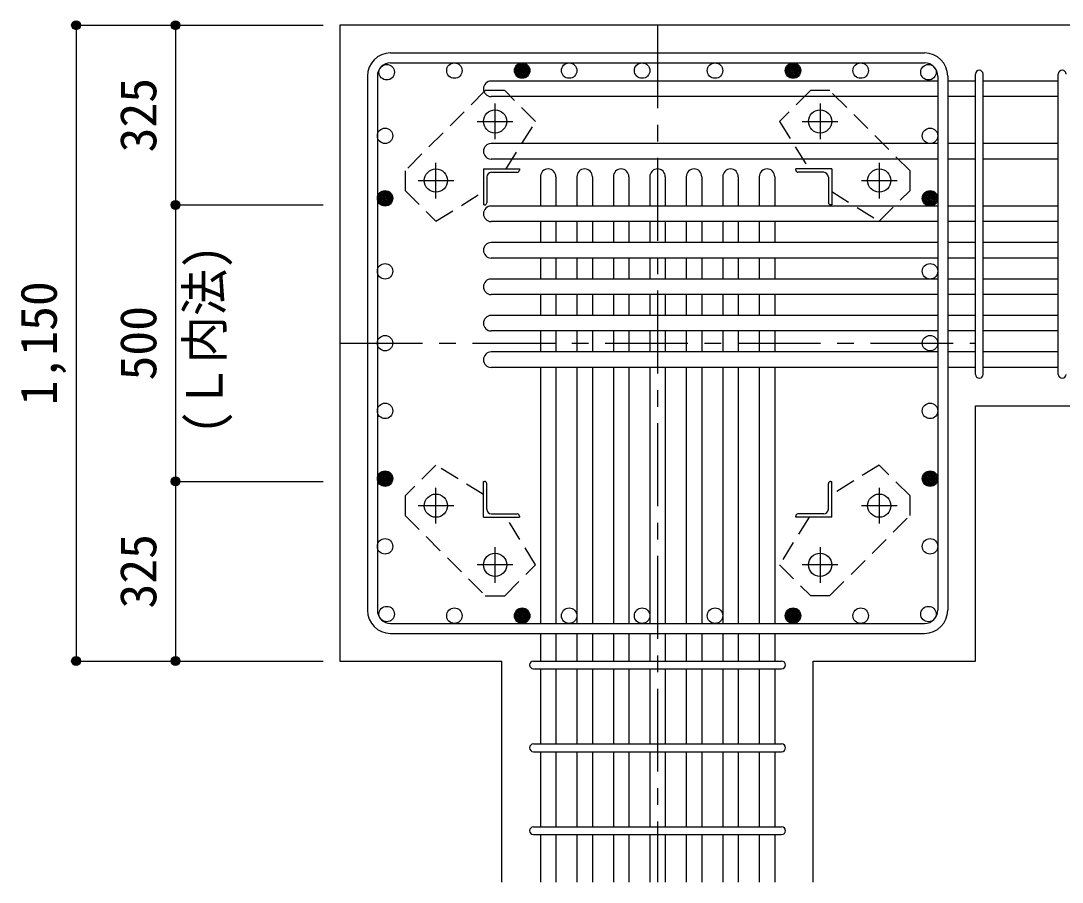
# Model space of a CAD drawing. Units: millimetres at full size, sheet at 1:30. Extents: x -5973 to 5954, y -4195 to 4201.
# Drawn here: x -600 to 1284, y -2650 to -1092 of the extents above; entities that cross this region are included whole.
import ezdxf
from ezdxf.enums import TextEntityAlignment as Align

# ---------------------------------------------------------------- set-up
doc = ezdxf.new("R2010")
doc.units = ezdxf.units.MM
doc.header["$LTSCALE"] = 30
doc.header["$PDMODE"] = 32
doc.header["$PDSIZE"] = 15
doc.linetypes.add('CHAIN1', pattern=[8, 5, -1, 1, -1])
doc.linetypes.add('DASHED1', pattern=[1.8, 1.2, -0.6])
for name, color, linetype in [('0-1', 2, 'Continuous'), ('0-2', 4, 'Continuous'), ('0-3', 4, 'Continuous'), ('0-4', 7, 'Continuous'), ('0-5', 7, 'Continuous'), ('0-6', 7, 'Continuous'), ('0-7', 4, 'Continuous'), ('0-9', 4, 'DASHED1'), ('0-D', 4, 'Continuous')]:
    doc.layers.add(name, color=color, linetype=linetype)
doc.styles.add('ＭＳ ゴシック', font='')
doc.styles.get('ＭＳ ゴシック').set_extended_font_data('MS Gothic')

msp = doc.modelspace()

# ---------------------------------------------------------------- linework, layer by layer
at = {"layer": '0-1'}
for p, q in [((1527.44, -1099.89), (-22.56, -1099.89)), ((-22.56, -1099.89), (-22.56, -2249.89)), ((1127.44, -1788.39), (1527.44, -1788.39)), ((1127.44, -2249.89), (1127.44, -1788.39)), ((-22.56, -2249.89), (270.94, -2249.89)), ((270.94, -2649.89), (270.94, -2249.89))]:
    msp.add_line(p, q, dxfattribs=at)
msp.add_lwpolyline([(833.94, -2649.89), (833.94, -2249.89), (1127.44, -2249.89)], dxfattribs=at)
at = {"layer": '0-2', "linetype": 'CHAIN1'}
for p, q in [((258.44, -1306.09), (258.44, -1241.59)), ((846.44, -1241.6), (846.44, -1306.09)), ((226.14, -1273.89), (290.64, -1273.89)), ((814.24, -1273.89), (878.74, -1273.89)), ((151.44, -1413.09), (151.44, -1348.59)), ((953.44, -1348.6), (953.44, -1413.09)), ((119.14, -1380.89), (183.64, -1380.89)), ((921.24, -1380.89), (985.74, -1380.89)), ((151.44, -2001.19), (151.44, -1936.7)), ((953.44, -1936.7), (953.44, -2001.2)), ((183.64, -1968.89), (119.14, -1968.89)), ((985.74, -1968.89), (921.24, -1968.89)), ((258.44, -2108.19), (258.44, -2043.7)), ((846.44, -2043.7), (846.44, -2108.2)), ((290.64, -2075.89), (226.14, -2075.89)), ((878.74, -2075.89), (814.24, -2075.89))]:
    msp.add_line(p, q, dxfattribs=at)
at = {"layer": '0-2'}
for p, q in [((237.44, -1359.89), (302.44, -1359.89)), ((237.44, -1359.89), (237.44, -1424.89)), ((243.44, -1374.39), (243.44, -1420.89)), ((251.94, -1365.89), (298.44, -1365.89)), ((302.44, -1359.89), (302.44, -1361.89)), ((867.44, -1359.89), (802.44, -1359.89)), ((802.44, -1361.89), (802.44, -1359.89)), ((852.94, -1365.89), (806.44, -1365.89)), ((861.44, -1374.39), (861.44, -1420.89)), ((867.44, -1359.89), (867.44, -1424.89)), ((239.44, -1424.89), (237.44, -1424.89)), ((867.44, -1424.89), (865.44, -1424.89)), ((237.44, -1924.89), (239.44, -1924.89)), ((237.44, -1989.89), (237.44, -1924.89)), ((243.44, -1975.39), (243.44, -1928.89)), ((861.44, -1975.39), (861.44, -1928.89)), ((865.44, -1924.89), (867.44, -1924.89)), ((867.44, -1989.89), (867.44, -1924.89)), ((237.44, -1989.89), (302.44, -1989.89)), ((251.94, -1983.89), (298.44, -1983.89)), ((302.44, -1987.89), (302.44, -1989.89)), ((802.44, -1989.89), (802.44, -1987.89)), ((867.44, -1989.89), (802.44, -1989.89)), ((852.94, -1983.89), (806.44, -1983.89))]:
    msp.add_line(p, q, dxfattribs=at)
at = {"layer": '0-2', "color": 3}
for centre in [(258.44, -1273.89), (846.44, -1273.89), (151.44, -1380.89), (953.44, -1380.89), (151.44, -1968.89), (953.44, -1968.89), (258.44, -2075.89), (846.44, -2075.89)]:
    msp.add_circle(centre, 21, dxfattribs=at)
at = {"layer": '0-2'}
for centre, radius, start, end in [((251.94, -1374.39), 8.5, 90, 180), ((298.44, -1361.89), 4, 270, 0), ((806.44, -1361.89), 4, 180, 270), ((852.94, -1374.39), 8.5, 0, 90), ((239.44, -1420.89), 4, 270, 0), ((865.44, -1420.89), 4, 180, 270), ((239.44, -1928.89), 4, 0, 90), ((865.44, -1928.89), 4, 90, 180), ((251.94, -1975.39), 8.5, 180, 270), ((852.94, -1975.39), 8.5, 270, 0), ((298.44, -1987.89), 4, 0, 90), ((806.44, -1987.89), 4, 90, 180)]:
    msp.add_arc(centre, radius, start, end, dxfattribs=at)
at = {"layer": '0-3', "color": 3}
for centre in [(184.88, -1181.89), (307.4, -1181.89), (392.44, -1181.89), (524.44, -1181.89), (656.44, -1181.89), (797.47, -1181.89), (919.99, -1181.89), (62.37, -1184.82), (62.37, -1184.82), (1042.51, -1184.82), (1042.51, -1184.82), (59.44, -1299.86), (1045.44, -1299.86), (59.44, -1412.89), (1045.44, -1412.89), (59.44, -1544.89), (1045.44, -1544.89), (59.44, -1674.89), (1045.44, -1674.89), (59.44, -1797.41), (1045.44, -1797.41), (59.44, -1919.93), (1045.44, -1919.93), (59.44, -2042.45), (1045.44, -2042.45), (62.37, -2164.97), (184.88, -2167.89), (307.4, -2167.89), (392.44, -2167.89), (524.44, -2167.89), (656.44, -2167.89), (797.47, -2167.89), (919.99, -2167.89), (1042.51, -2164.97)]:
    msp.add_circle(centre, 14, dxfattribs=at)
at = {"layer": '0-3'}
for centre, radius in [((307.4, -1181.89), 12.44), ((307.4, -1181.89), 10.89), ((307.4, -1181.89), 9.33), ((307.4, -1181.89), 7.78), ((307.4, -1181.89), 6.22), ((307.4, -1181.89), 4.67), ((307.4, -1181.89), 3.11), ((307.4, -1181.89), 1.56), ((797.47, -1181.89), 12.44), ((797.47, -1181.89), 10.89), ((797.47, -1181.89), 9.33), ((797.47, -1181.89), 7.78), ((797.47, -1181.89), 6.22), ((797.47, -1181.89), 4.67), ((797.47, -1181.89), 3.11), ((797.47, -1181.89), 1.56), ((59.44, -1412.89), 12.44), ((59.44, -1412.89), 10.89), ((59.44, -1412.89), 9.33), ((59.44, -1412.89), 7.78), ((59.44, -1412.89), 6.22), ((59.44, -1412.89), 4.67), ((59.44, -1412.89), 3.11), ((59.44, -1412.89), 1.56), ((1045.44, -1412.89), 12.44), ((1045.44, -1412.89), 10.89), ((1045.44, -1412.89), 9.33), ((1045.44, -1412.89), 7.78), ((1045.44, -1412.89), 6.22), ((1045.44, -1412.89), 4.67), ((1045.44, -1412.89), 3.11), ((1045.44, -1412.89), 1.56), ((59.44, -1919.93), 12.44), ((59.44, -1919.93), 10.89), ((59.44, -1919.93), 9.33), ((59.44, -1919.93), 7.78), ((59.44, -1919.93), 6.22), ((59.44, -1919.93), 4.67), ((59.44, -1919.93), 3.11), ((59.44, -1919.93), 1.56), ((1045.44, -1919.93), 12.44), ((1045.44, -1919.93), 10.89), ((1045.44, -1919.93), 9.33), ((1045.44, -1919.93), 7.78), ((1045.44, -1919.93), 6.22), ((1045.44, -1919.93), 4.67), ((1045.44, -1919.93), 3.11), ((1045.44, -1919.93), 1.56), ((307.4, -2167.89), 12.44), ((307.4, -2167.89), 10.89), ((307.4, -2167.89), 9.33), ((307.4, -2167.89), 7.78), ((307.4, -2167.89), 6.22), ((307.4, -2167.89), 4.67), ((307.4, -2167.89), 3.11), ((307.4, -2167.89), 1.56), ((797.47, -2167.89), 12.44), ((797.47, -2167.89), 10.89), ((797.47, -2167.89), 9.33), ((797.47, -2167.89), 7.78), ((797.47, -2167.89), 6.22), ((797.47, -2167.89), 4.67), ((797.47, -2167.89), 3.11), ((797.47, -2167.89), 1.56)]:
    msp.add_circle(centre, radius, dxfattribs=at)
at = {"layer": '0-4'}
for p, q in [((69.44, -1149.89), (1035.44, -1149.89)), ((69.44, -1167.89), (1035.44, -1167.89)), ((27.44, -1191.89), (27.44, -2157.89)), ((45.44, -1191.89), (45.44, -2157.89)), ((1059.44, -1191.89), (1059.44, -2157.89)), ((1077.44, -1191.89), (1077.44, -2157.89)), ((69.44, -2181.89), (1035.44, -2181.89)), ((69.44, -2199.89), (1035.44, -2199.89))]:
    msp.add_line(p, q, dxfattribs=at)
for centre, radius, start, end in [((69.44, -1191.89), 42, 90, 180), ((69.44, -1191.89), 24, 90, 180), ((1035.44, -1191.89), 42, 0, 90), ((1035.44, -1191.89), 24, 0, 90), ((69.44, -2157.89), 42, 180, 270), ((69.44, -2157.89), 24, 180, 270), ((1035.44, -2157.89), 42, 270, 0), ((1035.44, -2157.89), 24, 270, 0)]:
    msp.add_arc(centre, radius, start, end, dxfattribs=at)
at = {"layer": '0-5'}
for p, q in [((1059.44, -1200.82), (251.44, -1200.82)), ((1127.44, -1200.82), (1077.44, -1200.82)), ((1277.44, -1200.82), (1141.44, -1200.82)), ((1059.44, -1228.82), (251.44, -1228.82)), ((1127.44, -1228.82), (1077.44, -1228.82)), ((1277.44, -1228.82), (1141.44, -1228.82)), ((1059.44, -1313.86), (251.44, -1313.86)), ((1127.44, -1313.86), (1077.44, -1313.86)), ((1277.44, -1313.86), (1141.44, -1313.86)), ((1059.44, -1341.86), (251.44, -1341.86)), ((1127.44, -1341.86), (1077.44, -1341.86)), ((1277.44, -1341.86), (1141.44, -1341.86)), ((340.44, -1373.89), (340.44, -1426.89)), ((368.44, -1373.89), (368.44, -1426.89)), ((406.44, -1373.89), (406.44, -1426.89)), ((434.44, -1373.89), (434.44, -1426.89)), ((472.44, -1373.89), (472.44, -1426.89)), ((500.44, -1373.89), (500.44, -1426.89)), ((538.44, -1373.89), (538.44, -1426.89)), ((566.44, -1373.89), (566.44, -1426.89)), ((604.44, -1373.89), (604.44, -1426.89)), ((632.44, -1373.89), (632.44, -1426.89)), ((670.44, -1373.89), (670.44, -1426.89)), ((698.44, -1373.89), (698.44, -1426.89)), ((736.44, -1373.89), (736.44, -1426.89)), ((764.44, -1373.89), (764.44, -1426.89)), ((1059.44, -1426.89), (251.44, -1426.89)), ((1127.44, -1426.89), (1077.44, -1426.89)), ((1277.44, -1426.89), (1141.44, -1426.89)), ((1059.44, -1454.89), (251.44, -1454.89)), ((340.44, -1454.89), (340.44, -1492.89)), ((368.44, -1454.89), (368.44, -1492.89)), ((406.44, -1454.89), (406.44, -1492.89)), ((434.44, -1454.89), (434.44, -1492.89)), ((472.44, -1454.89), (472.44, -1492.89)), ((500.44, -1454.89), (500.44, -1492.89)), ((538.44, -1454.89), (538.44, -1492.89)), ((566.44, -1454.89), (566.44, -1492.89)), ((604.44, -1454.89), (604.44, -1492.89)), ((632.44, -1454.89), (632.44, -1492.89)), ((670.44, -1454.89), (670.44, -1492.89)), ((698.44, -1454.89), (698.44, -1492.89)), ((736.44, -1454.89), (736.44, -1492.89)), ((764.44, -1454.89), (764.44, -1492.89)), ((1127.44, -1454.89), (1077.44, -1454.89)), ((1277.44, -1454.89), (1141.44, -1454.89)), ((1059.44, -1492.89), (251.44, -1492.89)), ((1127.44, -1492.89), (1077.44, -1492.89)), ((1277.44, -1492.89), (1141.44, -1492.89)), ((1059.44, -1520.89), (251.44, -1520.89)), ((340.44, -1520.89), (340.44, -1558.89)), ((368.44, -1520.89), (368.44, -1558.89)), ((406.44, -1520.89), (406.44, -1558.89)), ((434.44, -1520.89), (434.44, -1558.89)), ((472.44, -1520.89), (472.44, -1558.89)), ((500.44, -1520.89), (500.44, -1558.89)), ((538.44, -1520.89), (538.44, -1558.89)), ((566.44, -1520.89), (566.44, -1558.89)), ((604.44, -1520.89), (604.44, -1558.89)), ((632.44, -1520.89), (632.44, -1558.89)), ((670.44, -1520.89), (670.44, -1558.89)), ((698.44, -1520.89), (698.44, -1558.89)), ((736.44, -1520.89), (736.44, -1558.89)), ((764.44, -1520.89), (764.44, -1558.89)), ((1127.44, -1520.89), (1077.44, -1520.89)), ((1277.44, -1520.89), (1141.44, -1520.89)), ((1059.44, -1558.89), (251.44, -1558.89)), ((1127.44, -1558.89), (1077.44, -1558.89)), ((1277.44, -1558.89), (1141.44, -1558.89)), ((1059.44, -1586.89), (251.44, -1586.89)), ((340.44, -1586.89), (340.44, -1624.89)), ((368.44, -1586.89), (368.44, -1624.89)), ((406.44, -1586.89), (406.44, -1624.89)), ((434.44, -1586.89), (434.44, -1624.89)), ((472.44, -1586.89), (472.44, -1624.89)), ((500.44, -1586.89), (500.44, -1624.89)), ((538.44, -1586.89), (538.44, -1624.89)), ((566.44, -1586.89), (566.44, -1624.89)), ((604.44, -1586.89), (604.44, -1624.89)), ((632.44, -1586.89), (632.44, -1624.89)), ((670.44, -1586.89), (670.44, -1624.89)), ((698.44, -1586.89), (698.44, -1624.89)), ((736.44, -1586.89), (736.44, -1624.89)), ((764.44, -1586.89), (764.44, -1624.89)), ((1127.44, -1586.89), (1077.44, -1586.89)), ((1277.44, -1586.89), (1141.44, -1586.89)), ((1059.44, -1624.89), (251.44, -1624.89)), ((1127.44, -1624.89), (1077.44, -1624.89)), ((1277.44, -1624.89), (1141.44, -1624.89)), ((1059.44, -1652.89), (251.44, -1652.89)), ((340.44, -1652.89), (340.44, -1690.89)), ((368.44, -1652.89), (368.44, -1690.89)), ((406.44, -1652.89), (406.44, -1690.89)), ((434.44, -1652.89), (434.44, -1690.89)), ((472.44, -1652.89), (472.44, -1690.89)), ((500.44, -1652.89), (500.44, -1690.89)), ((538.44, -1652.89), (538.44, -1690.89)), ((566.44, -1652.89), (566.44, -1690.89)), ((604.44, -1652.89), (604.44, -1690.89)), ((632.44, -1652.89), (632.44, -1690.89)), ((670.44, -1652.89), (670.44, -1690.89)), ((698.44, -1652.89), (698.44, -1690.89)), ((736.44, -1652.89), (736.44, -1690.89)), ((764.44, -1652.89), (764.44, -1690.89)), ((1127.44, -1652.89), (1077.44, -1652.89)), ((1277.44, -1652.89), (1141.44, -1652.89)), ((1059.44, -1690.89), (251.44, -1690.89)), ((1127.44, -1690.89), (1077.44, -1690.89)), ((1277.44, -1690.89), (1141.44, -1690.89)), ((1059.44, -1718.89), (251.44, -1718.89)), ((340.44, -1718.89), (340.44, -2181.89)), ((368.44, -1718.89), (368.44, -2181.89)), ((406.44, -1718.89), (406.44, -2181.89)), ((434.44, -1718.89), (434.44, -2181.89)), ((472.44, -1718.89), (472.44, -2181.89)), ((500.44, -1718.89), (500.44, -2181.89)), ((538.44, -1718.89), (538.44, -2181.89)), ((566.44, -1718.89), (566.44, -2181.89)), ((604.44, -1718.89), (604.44, -2181.89)), ((632.44, -1718.89), (632.44, -2181.89)), ((670.44, -1718.89), (670.44, -2181.89)), ((698.44, -1718.89), (698.44, -2181.89)), ((736.44, -1718.89), (736.44, -2181.89)), ((764.44, -1718.89), (764.44, -2181.89)), ((1127.44, -1718.89), (1077.44, -1718.89)), ((1277.44, -1718.89), (1141.44, -1718.89)), ((340.44, -2199.89), (340.44, -2249.89)), ((368.44, -2199.89), (368.44, -2249.89)), ((406.44, -2199.89), (406.44, -2249.89)), ((434.44, -2199.89), (434.44, -2249.89)), ((472.44, -2199.89), (472.44, -2249.89)), ((500.44, -2199.89), (500.44, -2249.89)), ((538.44, -2199.89), (538.44, -2249.89)), ((566.44, -2199.89), (566.44, -2249.89)), ((604.44, -2199.89), (604.44, -2249.89)), ((632.44, -2199.89), (632.44, -2249.89)), ((670.44, -2199.89), (670.44, -2249.89)), ((698.44, -2199.89), (698.44, -2249.89)), ((736.44, -2199.89), (736.44, -2249.89)), ((764.44, -2199.89), (764.44, -2249.89)), ((340.44, -2263.89), (340.44, -2399.89)), ((368.44, -2263.89), (368.44, -2399.89)), ((406.44, -2263.89), (406.44, -2399.89)), ((434.44, -2263.89), (434.44, -2399.89)), ((472.44, -2263.89), (472.44, -2399.89)), ((500.44, -2263.89), (500.44, -2399.89)), ((538.44, -2263.89), (538.44, -2399.89)), ((566.44, -2263.89), (566.44, -2399.89)), ((604.44, -2263.89), (604.44, -2399.89)), ((632.44, -2263.89), (632.44, -2399.89)), ((670.44, -2263.89), (670.44, -2399.89)), ((698.44, -2263.89), (698.44, -2399.89)), ((736.44, -2263.89), (736.44, -2399.89)), ((764.44, -2263.89), (764.44, -2399.89)), ((340.44, -2413.89), (340.44, -2549.89)), ((368.44, -2413.89), (368.44, -2549.89)), ((406.44, -2413.89), (406.44, -2549.89)), ((434.44, -2413.89), (434.44, -2549.89)), ((472.44, -2413.89), (472.44, -2549.89)), ((500.44, -2413.89), (500.44, -2549.89)), ((538.44, -2413.89), (538.44, -2549.89)), ((566.44, -2413.89), (566.44, -2549.89)), ((604.44, -2413.89), (604.44, -2549.89)), ((632.44, -2413.89), (632.44, -2549.89)), ((670.44, -2413.89), (670.44, -2549.89)), ((698.44, -2413.89), (698.44, -2549.89)), ((736.44, -2413.89), (736.44, -2549.89)), ((764.44, -2413.89), (764.44, -2549.89)), ((340.44, -2563.89), (340.44, -2649.89)), ((368.44, -2563.89), (368.44, -2649.89)), ((406.44, -2563.89), (406.44, -2649.89)), ((434.44, -2563.89), (434.44, -2649.89)), ((472.44, -2563.89), (472.44, -2649.89)), ((500.44, -2563.89), (500.44, -2649.89)), ((538.44, -2563.89), (538.44, -2649.89)), ((566.44, -2563.89), (566.44, -2649.89)), ((604.44, -2563.89), (604.44, -2649.89)), ((632.44, -2563.89), (632.44, -2649.89)), ((670.44, -2563.89), (670.44, -2649.89)), ((698.44, -2563.89), (698.44, -2649.89)), ((736.44, -2563.89), (736.44, -2649.89)), ((764.44, -2563.89), (764.44, -2649.89))]:
    msp.add_line(p, q, dxfattribs=at)
for centre, start, end in [((251.44, -1214.82), 90, 270), ((251.44, -1327.86), 90, 270), ((354.44, -1373.89), 0, 180), ((420.44, -1373.89), 0, 180), ((486.44, -1373.89), 0, 180), ((552.44, -1373.89), 0, 180), ((618.44, -1373.89), 0, 180), ((684.44, -1373.89), 0, 180), ((750.44, -1373.89), 0, 180), ((251.44, -1440.89), 90, 270), ((251.44, -1506.89), 90, 270), ((251.44, -1572.89), 90, 270), ((251.44, -1638.89), 90, 270), ((251.44, -1704.89), 90, 270)]:
    msp.add_arc(centre, 14, start, end, dxfattribs=at)
at = {"layer": '0-6'}
for p, q in [((1127.44, -1731.39), (1127.44, -1188.32)), ((1141.44, -1731.39), (1141.44, -1188.32)), ((1277.44, -1731.39), (1277.44, -1188.32)), ((327.94, -2249.89), (776.94, -2249.89)), ((327.94, -2263.89), (776.94, -2263.89)), ((327.94, -2399.89), (776.94, -2399.89)), ((327.94, -2413.89), (776.94, -2413.89)), ((327.94, -2549.89), (776.94, -2549.89)), ((327.94, -2563.89), (776.94, -2563.89))]:
    msp.add_line(p, q, dxfattribs=at)
for centre, start, end in [((1134.44, -1188.32), 0, 180), ((1134.44, -1188.32), 0, 180), ((1134.44, -1188.32), 0, 180), ((1134.44, -1188.32), 0, 180), ((1284.44, -1188.32), 0, 180), ((1134.44, -1731.39), 180, 0), ((1134.44, -1731.39), 180, 0), ((1134.44, -1731.39), 180, 0), ((1134.44, -1731.39), 180, 0), ((1284.44, -1731.39), 180, 0), ((327.94, -2256.89), 90, 270), ((327.94, -2256.89), 90, 270), ((327.94, -2256.89), 90, 270), ((327.94, -2256.89), 90, 270), ((776.94, -2256.89), 270, 90), ((776.94, -2256.89), 270, 90), ((776.94, -2256.89), 270, 90), ((776.94, -2256.89), 270, 90), ((327.94, -2406.89), 90, 270), ((776.94, -2406.89), 270, 90), ((327.94, -2556.89), 90, 270), ((776.94, -2556.89), 270, 90)]:
    msp.add_arc(centre, 7, start, end, dxfattribs=at)
at = {"layer": '0-9'}
for points in [[(240.64, -1218.19), (95.64, -1363.09), (95.64, -1398.49), (151.54, -1454.29), (237.44, -1400.89)], [(278.44, -1359.89), (331.84, -1273.99), (276.04, -1218.19), (240.64, -1218.19)], [(1009.14, -1363.1), (864.24, -1218.09), (828.84, -1218.09), (773.04, -1273.99), (826.44, -1359.89)], [(867.44, -1400.89), (953.34, -1454.29), (1009.14, -1398.49), (1009.14, -1363.1)], [(237.44, -1948.89), (151.54, -1895.5), (95.74, -1951.3), (95.74, -1986.69)], [(864.24, -2131.6), (1009.24, -1986.7), (1009.24, -1951.3), (953.34, -1895.5), (867.44, -1948.89)], [(95.74, -1986.69), (240.64, -2131.7), (276.04, -2131.7), (331.84, -2075.8), (278.44, -1989.9)], [(826.44, -1989.9), (773.04, -2075.8), (828.84, -2131.6), (864.24, -2131.6)]]:
    msp.add_lwpolyline(points, dxfattribs=at)
at = {"layer": '0-D'}
for p, q in [((-499.6, -1099.89), (-319.6, -1099.89)), ((-499.6, -1099.89), (-319.6, -1099.89)), ((-499.6, -1099.89), (-499.6, -2249.89)), ((-319.6, -1099.89), (-319.6, -1424.89)), ((-319.6, -1099.89), (-52.56, -1099.89)), ((-319.6, -1424.89), (-52.56, -1424.89)), ((-319.6, -1424.89), (-319.6, -1924.89)), ((-319.6, -1924.89), (-52.56, -1924.89)), ((-319.6, -1924.89), (-319.6, -2249.89)), ((-319.6, -1924.89), (-52.56, -1924.89)), ((-499.6, -2249.89), (-319.6, -2249.89)), ((-319.6, -2249.89), (-52.56, -2249.89)), ((-319.6, -2249.89), (-52.56, -2249.89))]:
    msp.add_line(p, q, dxfattribs=at)
at = {"layer": '0-D', "linetype": 'CHAIN1'}
for p, q in [((552.44, -1099.89), (552.44, -2649.89)), ((-22.56, -1674.89), (1127.44, -1674.89))]:
    msp.add_line(p, q, dxfattribs=at)
at = {"layer": '0-D'}
for centre, radius in [((-499.6, -1099.89), 8), ((-499.6, -1099.89), 7.2), ((-319.6, -1099.89), 8), ((-319.6, -1099.89), 7.2), ((-499.6, -1099.89), 6.4), ((-499.6, -1099.89), 5.6), ((-499.6, -1099.89), 4.8), ((-499.6, -1099.89), 4), ((-499.6, -1099.89), 3.2), ((-499.6, -1099.89), 2.4), ((-499.6, -1099.89), 1.6), ((-499.6, -1099.89), 0.8), ((-319.6, -1099.89), 6.4), ((-319.6, -1099.89), 5.6), ((-319.6, -1099.89), 4.8), ((-319.6, -1099.89), 4), ((-319.6, -1099.89), 3.2), ((-319.6, -1099.89), 2.4), ((-319.6, -1099.89), 1.6), ((-319.6, -1099.89), 0.8), ((-319.6, -1424.89), 8), ((-319.6, -1424.89), 7.2), ((-319.6, -1424.89), 6.4), ((-319.6, -1424.89), 5.6), ((-319.6, -1424.89), 4.8), ((-319.6, -1424.89), 4), ((-319.6, -1424.89), 3.2), ((-319.6, -1424.89), 2.4), ((-319.6, -1424.89), 1.6), ((-319.6, -1424.89), 0.8), ((-319.6, -1924.89), 8), ((-319.6, -1924.89), 7.2), ((-319.6, -1924.89), 6.4), ((-319.6, -1924.89), 5.6), ((-319.6, -1924.89), 4.8), ((-319.6, -1924.89), 4), ((-319.6, -1924.89), 3.2), ((-319.6, -1924.89), 2.4), ((-319.6, -1924.89), 1.6), ((-319.6, -1924.89), 0.8), ((-499.6, -2249.89), 8), ((-319.6, -2249.89), 8), ((-499.6, -2249.89), 7.2), ((-499.6, -2249.89), 6.4), ((-499.6, -2249.89), 5.6), ((-499.6, -2249.89), 4.8), ((-499.6, -2249.89), 4), ((-499.6, -2249.89), 3.2), ((-499.6, -2249.89), 2.4), ((-499.6, -2249.89), 1.6), ((-499.6, -2249.89), 0.8), ((-319.6, -2249.89), 7.2), ((-319.6, -2249.89), 6.4), ((-319.6, -2249.89), 5.6), ((-319.6, -2249.89), 4.8), ((-319.6, -2249.89), 4), ((-319.6, -2249.89), 3.2), ((-319.6, -2249.89), 2.4), ((-319.6, -2249.89), 1.6), ((-319.6, -2249.89), 0.8)]:
    msp.add_circle(centre, radius, dxfattribs=at)
at = {"layer": '0-D', "color": 7}
for p in [(-499.6, -1099.89), (-319.6, -1099.89), (-319.6, -1424.89), (-319.6, -1924.89), (-499.6, -2249.89), (-319.6, -2249.89)]:
    msp.add_point(p, dxfattribs=at)

# ---------------------------------------------------------------- texts
at = {"layer": '0-7', "style": 'ＭＳ ゴシック', "width": 0.95}
msp.add_text('(Ｌ内法)', height=65.98, rotation=90, dxfattribs=at).set_placement((-214.55, -1839.49), align=Align.BOTTOM_LEFT)
at = {"layer": '0-D', "style": 'ＭＳ ゴシック'}
for s, p in [('325', (-334.6, -1329.89)), ('1,150', (-514.6, -1787.39)), ('500', (-334.6, -1742.39)), ('325', (-334.6, -2154.89))]:
    msp.add_text(s, height=65.98, rotation=90, dxfattribs=at).set_placement(p, align=Align.BOTTOM_LEFT)

doc.saveas('drawing.dxf')
